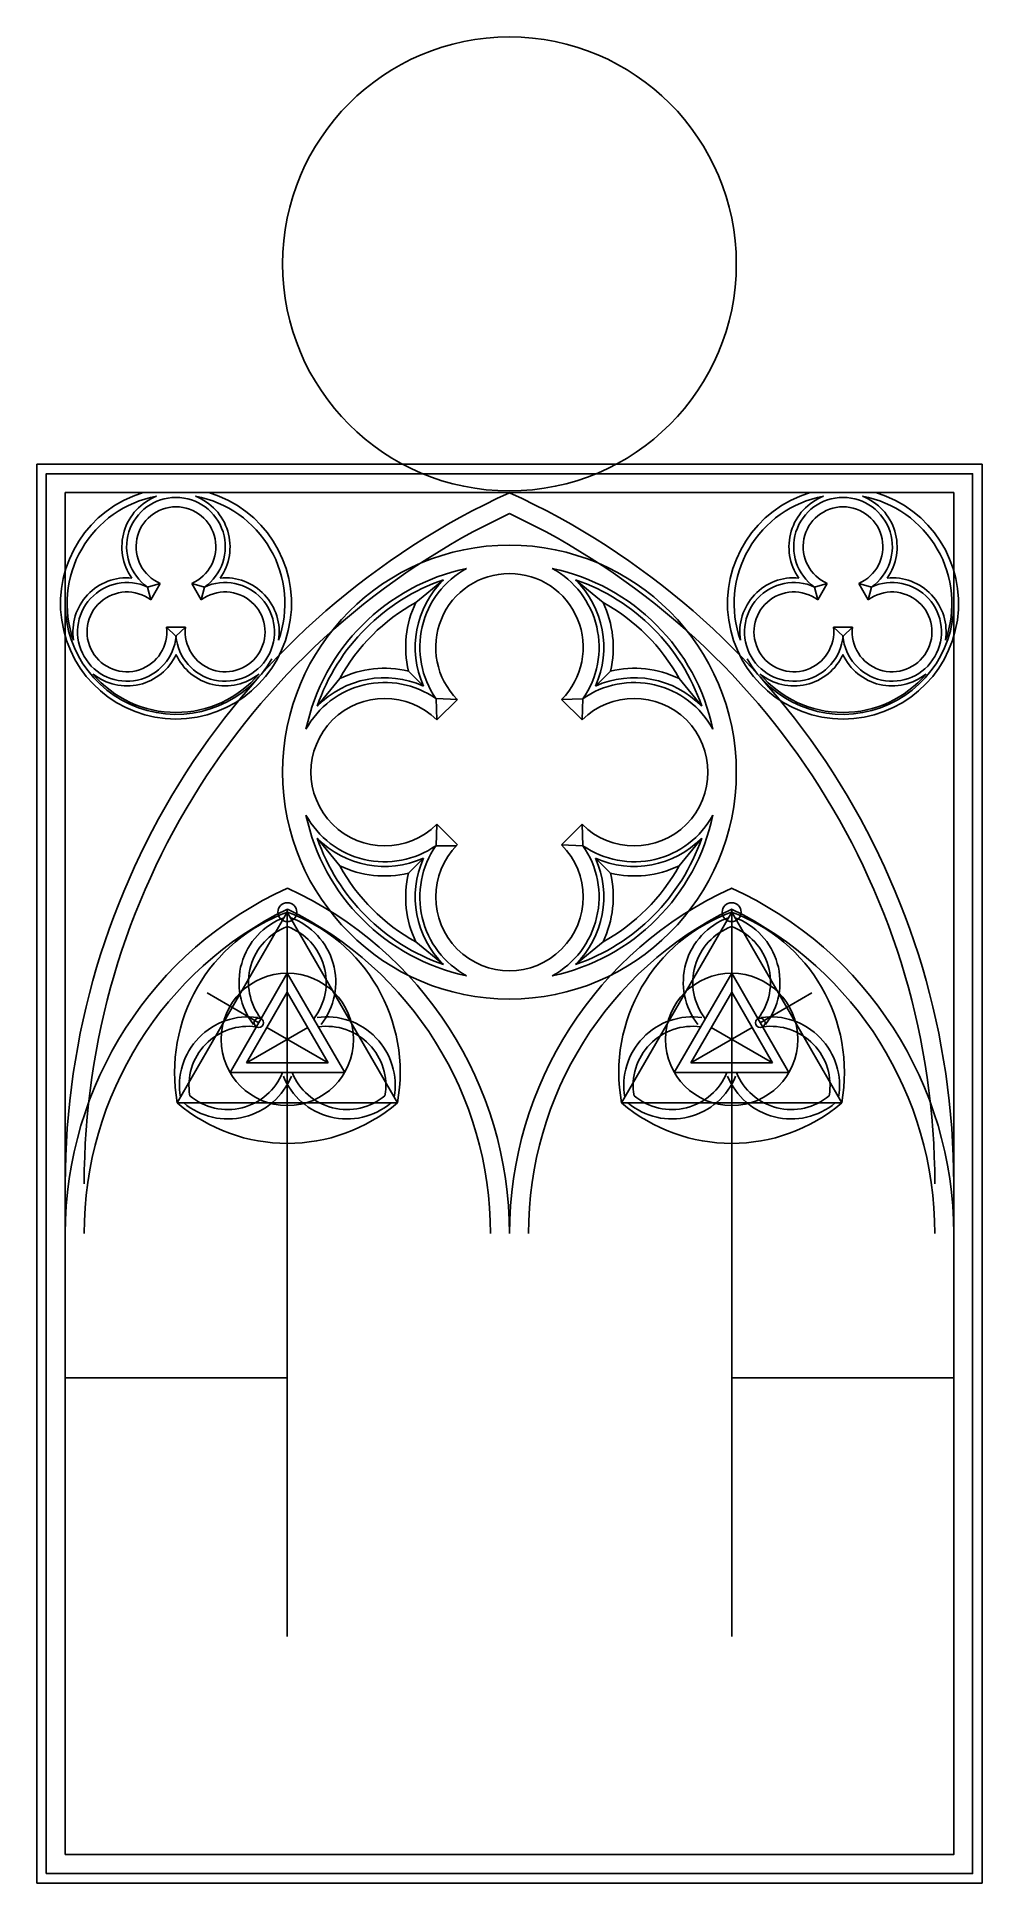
# Model space of a CAD drawing. Header units: inches. Extents: x 0 to 1000, y 0 to 1952.
import ezdxf

# ---------------------------------------------------------------- set-up
doc = ezdxf.new("R2010")
doc.units = ezdxf.units.IN

msp = doc.modelspace()

# ---------------------------------------------------------------- linework, layer by layer
for p, q in [((117.2, 1370.1), (130.6, 1374)), ((120.5, 1356.5), (117.2, 1370.1)), ((130.6, 1374), (120.5, 1356.5)), ((163.8, 1374), (173.9, 1356.5)), ((177.2, 1370.1), (163.8, 1374)), ((173.9, 1356.5), (177.2, 1370.1)), ((401, 1354), (430.3, 1377.9)), ((599.1, 1354), (569.8, 1377.9)), ((822.9, 1370.1), (836.3, 1374)), ((826.2, 1356.5), (822.9, 1370.1)), ((836.3, 1374), (826.2, 1356.5)), ((869.5, 1374), (879.6, 1356.5)), ((882.9, 1370.1), (869.5, 1374)), ((879.6, 1356.5), (882.9, 1370.1)), ((137.1, 1327.8), (157.3, 1327.8)), ((147.2, 1318.1), (137.1, 1327.8)), ((147.2, 1318.1), (157.3, 1327.8)), ((863, 1327.8), (842.8, 1327.8)), ((852.9, 1318.1), (842.8, 1327.8)), ((852.9, 1318.1), (863, 1327.8)), ((320.5, 1273.5), (296.7, 1244.3)), ((393.1, 1281.4), (409, 1265.5)), ((607, 1281.4), (591.1, 1265.5)), ((679.6, 1273.5), (703.4, 1244.3)), ((423.2, 1229.7), (422.3, 1252.3)), ((422.3, 1252.3), (444.9, 1251.4)), ((423.2, 1229.7), (444.9, 1251.4)), ((555.2, 1251.4), (577.7, 1252.1)), ((576.9, 1229.7), (555.2, 1251.4)), ((576.9, 1229.7), (577.8, 1252.3)), ((577.6, 1252.1), (577.8, 1252.3)), ((422.3, 1096.7), (423.2, 1119.4)), ((423.2, 1119.4), (444.9, 1097.7)), ((576.9, 1119.4), (555.2, 1097.7)), ((577.8, 1096.7), (576.9, 1119.4)), ((296.7, 1104.7), (320.5, 1075.5)), ((422.3, 1096.7), (444, 1096.7)), ((555.2, 1097.7), (577.8, 1096.7)), ((679.6, 1075.5), (703.4, 1104.7)), ((393.1, 1067.6), (409, 1083.5)), ((591.1, 1083.5), (607, 1067.6)), ((148.6, 824.7), (265, 1026.5)), ((265, 1029.8), (265, 260.6)), ((265, 1026.5), (381.5, 824.7)), ((735.1, 1026.5), (618.6, 824.7)), ((735.1, 1029.8), (735.1, 260.6)), ((851.5, 824.7), (735.1, 1026.5)), ((401, 995), (430.3, 971.1)), ((599.1, 995), (569.8, 971.1)), ((265, 962), (204.4, 857)), ((265, 962), (325.7, 857)), ((735.1, 962), (674.4, 857)), ((735.1, 962), (795.7, 857)), ((180.1, 941), (234.7, 909.5)), ((265, 942), (221.7, 867)), ((265, 942), (308.3, 867)), ((735.1, 942), (691.8, 867)), ((735.1, 942), (778.4, 867)), ((820, 941), (765.4, 909.5)), ((221.7, 867), (286.7, 904.5)), ((308.3, 867), (243.4, 904.5)), ((691.8, 867), (756.7, 904.5)), ((778.4, 867), (713.4, 904.5)), ((221.7, 867), (308.3, 867)), ((778.4, 867), (691.8, 867)), ((204.4, 857), (325.7, 857)), ((795.7, 857), (674.4, 857)), ((381.5, 824.7), (148.6, 824.7)), ((618.6, 824.7), (851.5, 824.7)), ((30, 534.2), (265, 534.2)), ((970.1, 534.2), (735.1, 534.2))]:
    msp.add_line(p, q)
for points in [[(0, 0), (1000, 0), (1000, 1500), (0, 1500)], [(10, 10), (990, 10), (990, 1490), (10, 1490)], [(30, 30), (970, 30), (970, 1470), (30, 1470)]]:
    msp.add_lwpolyline(points, close=True)
for centre, radius in [((500, 1711.8), 240), ((500, 1174.5), 240), ((265, 1026.5), 10), ((735.1, 1026.5), 10), ((265, 892), 70), ((735.1, 892), 70), ((234.7, 909.5), 5), ((765.4, 909.5), 5)]:
    msp.add_circle(centre, radius)
for centre, radius, start, end in [((147.2, 1352.8), 122.2, 106.4487, 73.5513), ((832.9, 739.4), 802.8, 114.4913, 180), ((147.2, 1352.8), 115.2, 100.3455, 199.6545), ((147.2, 1412.8), 57.2, 111.209, 215.3505), ((147.2, 1412.8), 52.2, 305.1381, 234.8619), ((147.2, 1412.8), 57.2, 324.6495, 68.791), ((147.2, 1352.8), 115.2, 340.3455, 79.6545), ((167.2, 739.4), 802.8, 0, 65.5087), ((852.9, 1352.8), 122.2, 106.4487, 73.5513), ((852.9, 1352.8), 115.2, 100.3455, -160.3455), ((852.9, 1412.8), 57.2, 111.209, -144.6495), ((852.9, 1412.8), 52.2, -54.8619, -125.1381), ((852.9, 1352.8), 115.2, -19.6545, 79.6545), ((852.9, 1412.8), 57.2, -35.3505, 68.791), ((832.9, 739.4), 782.8, 115.1599, 180), ((147.2, 1412.8), 42.2, 293.1907, 246.8093), ((167.2, 739.4), 782.8, 0, 64.8401), ((852.9, 1412.8), 42.2, -66.8093, -113.1907), ((500, 1174.5), 220, 101.8877, 168.1123), ((500, 1306.5), 94.8, 118.5532, 214.8787), ((500, 1306.5), 94.8, 324.9827, 61.4468), ((500, 1174.5), 220, 11.8877, 78.1123), ((95.3, 1322.8), 57.2, 84.6495, 188.791), ((95.3, 1322.8), 52.2, 65.1381, 354.8619), ((199.2, 1322.8), 52.2, 185.1381, 114.8619), ((199.2, 1322.8), 57.2, 351.209, 95.3505), ((500, 1174.5), 215, 108.9422, 161.0578), ((500, 1306.5), 99.8, 134.3648, 204.2482), ((500, 1306.5), 78, 315, 225), ((500, 1306.5), 99.8, 335.7518, 45.6352), ((500, 1174.5), 215, 18.9422, 71.0578), ((800.9, 1322.8), 57.2, 84.6495, -171.209), ((800.9, 1322.8), 52.2, 65.1381, -5.1381), ((904.8, 1322.8), 52.2, -174.8619, 114.8619), ((904.8, 1322.8), 57.2, -8.791, 95.3505), ((147.2, 1352.8), 117.2, 180, 330), ((95.3, 1322.8), 42.2, 53.1907, 6.8093), ((199.2, 1322.8), 42.2, 173.1907, 126.8093), ((500, 1174.5), 205, 118.8785, 151.1215), ((500, 1306.5), 109.8, 154.3661, 193.2082), ((500, 1174.5), 205, 28.8785, 61.1215), ((500, 1306.5), 109.8, 346.7918, 25.6339), ((852.9, 1352.8), 117.2, -150, 0), ((800.9, 1322.8), 42.2, 53.1907, 6.8093), ((904.8, 1322.8), 42.2, 173.1907, 126.8093), ((95.3, 1322.8), 57.2, 231.209, 335.3505), ((199.2, 1322.8), 57.2, 204.6495, 308.791), ((800.9, 1322.8), 57.2, -128.791, -24.6495), ((904.8, 1322.8), 57.2, -155.3505, -51.209), ((147.2, 1352.8), 115.2, 220.3455, 319.6545), ((368, 1174.5), 94.8, 55.1213, 151.4468), ((368, 1174.5), 99.8, 65.7518, 135.6352), ((368, 1174.5), 109.8, 76.7918, 115.6339), ((632, 1174.5), 94.8, 28.5532, 125.082), ((632, 1174.5), 99.8, 44.3648, 114.2482), ((632, 1174.5), 109.8, 64.3661, 103.2082), ((852.9, 1352.8), 115.2, -139.6545, -40.3455), ((368, 1174.5), 78, 45, 315), ((632, 1174.5), 78, 225, 135), ((368, 1174.5), 94.8, 208.5532, 304.8787), ((500, 1174.5), 220, 191.8877, 258.1123), ((500, 1174.5), 220, 281.8877, 348.1123), ((632, 1174.5), 94.8, 235.1213, 331.4468), ((368, 1174.5), 99.8, 224.3648, 294.2482), ((500, 1174.5), 215, 198.9422, 251.0578), ((500, 1042.5), 94.8, 145.1213, 241.4468), ((500, 1042.5), 78, 135, 45), ((500, 1042.5), 94.8, 298.5532, 34.8787), ((500, 1174.5), 215, 288.9422, 341.0578), ((632, 1174.5), 99.8, 245.7518, 315.6352), ((500, 1174.5), 205, 208.8785, 241.1215), ((368, 1174.5), 109.8, 244.3661, 283.2082), ((500, 1042.5), 99.8, 155.7518, 225.6352), ((500, 1042.5), 99.8, 314.3648, 24.2482), ((500, 1174.5), 205, 298.8785, 331.1215), ((632, 1174.5), 109.8, 256.7918, 295.6339), ((500, 1042.5), 109.8, 166.7918, 205.6339), ((500, 1042.5), 109.8, 334.3661, 13.2082), ((431.5, 686.6), 401.4, 114.4913, 180), ((98.6, 686.6), 401.4, 0, 65.5087), ((901.5, 686.6), 401.4, 114.4913, 180), ((568.6, 686.6), 401.4, 0, 65.5087), ((431.5, 686.6), 381.4, 115.8676, 180), ((325.7, 857), 180, 109.6813, 190.3187), ((286.5, 952.4), 72.6, 110.0821, 218.0139), ((98.6, 686.6), 381.4, 0, 64.1324), ((204.4, 857), 180, 349.6813, 70.3187), ((243.6, 952.4), 72.6, 321.9861, 69.9179), ((901.5, 686.6), 381.4, 115.8676, 180), ((795.7, 857), 180, 109.6813, -169.6813), ((756.5, 952.4), 72.6, 110.0821, -141.9861), ((568.6, 686.6), 381.4, 0, 64.1324), ((674.4, 857), 180, -10.3187, 70.3187), ((713.6, 952.4), 72.6, -38.0139, 69.9179), ((286.5, 952.4), 62.6, 110.0821, 218.0139), ((243.6, 952.4), 62.6, 321.9861, 69.9179), ((756.5, 952.4), 62.6, 110.0821, -141.9861), ((713.6, 952.4), 62.6, -38.0139, 69.9179), ((223.5, 843.2), 72.6, 81.9861, 189.9179), ((223.5, 843.2), 62.6, 81.9861, 189.9179), ((306.6, 843.2), 72.6, 350.0821, 98.0139), ((306.6, 843.2), 62.6, 350.0821, 98.0139), ((693.5, 843.2), 72.6, 81.9861, -170.0821), ((693.5, 843.2), 62.6, 81.9861, -170.0821), ((776.6, 843.2), 72.6, -9.9179, 98.0139), ((776.6, 843.2), 62.6, -9.9179, 98.0139), ((202, 880.4), 72.6, 230.0821, 338.0139), ((202, 880.4), 62.6, 230.0821, 338.0139), ((328.1, 880.4), 72.6, 201.9861, 309.9179), ((328.1, 880.4), 62.6, 201.9861, 309.9179), ((672, 880.4), 72.6, -129.9179, -21.9861), ((672, 880.4), 62.6, -129.9179, -21.9861), ((798.1, 880.4), 72.6, -158.0139, -50.0821), ((798.1, 880.4), 62.6, -158.0139, -50.0821), ((265, 962), 180, 229.6813, 310.3187), ((735.1, 962), 180, -130.3187, -49.6813)]:
    msp.add_arc(centre, radius, start, end)

doc.saveas('drawing.dxf')
